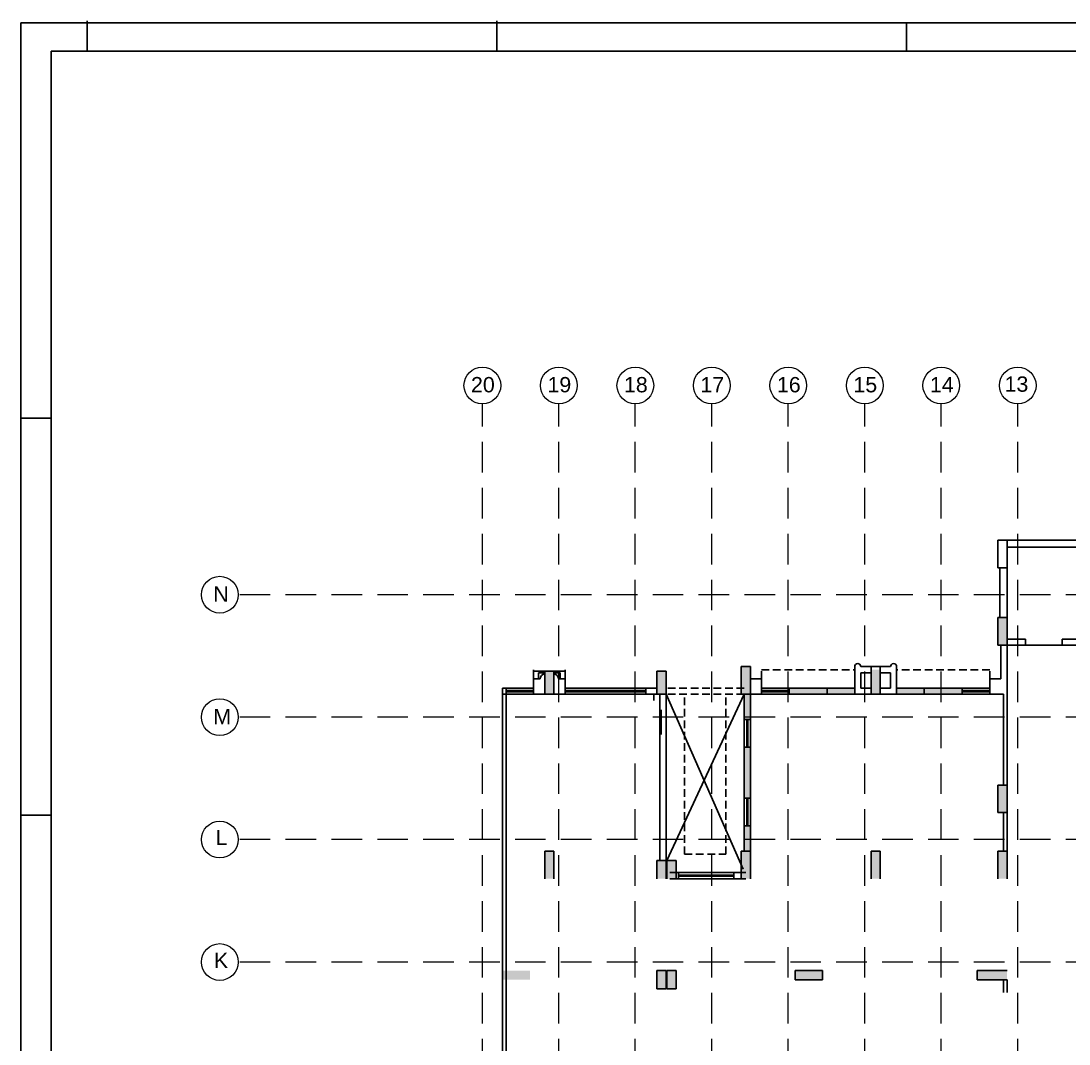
# Model space of a CAD drawing. Extents: x 11598203 to 12344885, y -3849975 to -3741011.
# Drawn here: x 12263897 to 12298156, y -3774431 to -3741011 of the extents above; entities that cross this region are included whole.
import ezdxf

# ---------------------------------------------------------------- set-up
doc = ezdxf.new("R2010")
doc.units = 0
doc.header["$MEASUREMENT"] = 0
doc.linetypes.add('Center', pattern=[8, 4, -2, 0, -2])
doc.linetypes.add('DASHED', pattern=[0.75, 0.5, -0.25])
doc.layers.get('0').update_dxf_attribs({"linetype": 'CONTINUOUS'})
doc.layers.add('HATCH', color=7, linetype='CONTINUOUS')
doc.layers.add('HS', color=7, linetype='CONTINUOUS')
doc.layers.add('HVAC_ODU', color=232, linetype='CONTINUOUS', lineweight=0)
doc.styles.get("Standard").update_dxf_attribs({"font": 'arial.ttf'})

# ---------------------------------------------------------------- blocks, each defined once
blk = doc.blocks.new('TERRACE1')
at = {"layer": 'HATCH', "ltscale": 500}
h = blk.add_hatch(color=32, dxfattribs=at)
h.dxf.hatch_style = 1
h.paths.add_polyline_path([(-31550, 51150), (-31250, 51150), (-31250, 50250), (-31550, 50250)])
h = blk.add_hatch(color=32, dxfattribs=at)
h.dxf.hatch_style = 1
h.paths.add_polyline_path([(-46360, 49400), (-46060, 49400), (-46060, 48650), (-46360, 48650)])
h = blk.add_hatch(color=32, dxfattribs=at)
h.dxf.hatch_style = 1
h.paths.add_polyline_path([(-42695, 49400), (-42395, 49400), (-42395, 48650), (-42695, 48650)])
h = blk.add_hatch(color=32, dxfattribs=at)
h.dxf.hatch_style = 1
edge = h.paths.add_edge_path()
edge.add_line((-19435, 49550), (-19435, 48650))
edge.add_line((-6930, 8930), (-5951.7, 8930))
edge.add_line((-41010, 14940), (-41010, 14190))
edge.add_line((-19135, 42620), (-19135, 43520))
edge.add_line((-40710, 5180), (-40710, 5930))
edge.add_line((-40685, 5930), (-40685, 5180))
h.paths.add_polyline_path([(-16860, 36020), (-15960, 36020), (-15960, 35720), (-16860, 35720)], flags=16)
h.paths.add_polyline_path([(-22220, 43220), (-21920, 43220), (-21920, 42620), (-22220, 42620)], flags=16)
h.paths.add_polyline_path([(-22220, 28890), (-21320, 28890), (-21320, 28590), (-22220, 28590)], flags=16)
h.paths.add_polyline_path([(-25450, 45080), (-24850, 45080), (-24850, 44780), (-25450, 44780)], flags=16)
h.paths.add_polyline_path([(-25450, 42920), (-24850, 42920), (-24850, 42620), (-25450, 42620)], flags=16)
h.paths.add_polyline_path([(-16860, 14490), (-15960, 14490), (-15960, 14190), (-16860, 14190)], flags=16)
h.paths.add_polyline_path([(-41010, 14940), (-40710, 14940), (-40710, 14190), (-41010, 14190)], flags=16)
h.paths.add_polyline_path([(-31250, 24920), (-32150, 24920), (-32150, 25220), (-31250, 25220)], flags=16)
h.paths.add_polyline_path([(-38180, 18020), (-37280, 18020), (-37280, 17720), (-38180, 17720)], flags=16)
h.paths.add_polyline_path([(-31550, 14790), (-31250, 14790), (-31250, 13890), (-31550, 13890)], flags=16)
h.paths.add_polyline_path([(-38180, 14490), (-37280, 14490), (-37280, 14190), (-38180, 14190)], flags=16)
h.paths.add_polyline_path([(-22220, 18020), (-21320, 18020), (-21320, 17720), (-22220, 17720)], flags=16)
h.paths.add_polyline_path([(-40685, 14940), (-40385, 14940), (-40385, 14190), (-40685, 14190)], flags=16)
h.paths.add_polyline_path([(-38180, 21620), (-37280, 21620), (-37280, 21320), (-38180, 21320)], flags=16)
h.paths.add_polyline_path([(-16860, 32490), (-15960, 32490), (-15960, 32190), (-16860, 32190)], flags=16)
h.paths.add_polyline_path([(-16860, 21620), (-15960, 21620), (-15960, 21320), (-16860, 21320)], flags=16)
h.paths.add_polyline_path([(-16860, 25220), (-15960, 25220), (-15960, 24920), (-16860, 24920)], flags=16)
h.paths.add_polyline_path([(-13360, 10890), (-12760, 10890), (-12760, 10590), (-13360, 10590)], flags=16)
h.paths.add_polyline_path([(-6930, 28890), (-6030, 28890), (-6030, 28590), (-6930, 28590)], flags=16)
h.paths.add_polyline_path([(-10830, 28890), (-9930, 28890), (-9930, 28590), (-10830, 28590)], flags=16)
h.paths.add_polyline_path([(-28250, 21920), (-27950, 21920), (-27950, 21020), (-28250, 21020)], flags=16)
h.paths.add_polyline_path([(-22220, 21620), (-21320, 21620), (-21320, 21320), (-22220, 21320)], flags=16)
h.paths.add_polyline_path([(-6930, 9230), (-5951.7, 9230), (-5951.7, 8930), (-6930, 8930)], flags=16)
h.paths.add_polyline_path([(-31550, 21920), (-31250, 21920), (-31250, 21020), (-31550, 21020)], flags=16)
h.paths.add_polyline_path([(-10230, 21920), (-9930, 21920), (-9930, 21020), (-10230, 21020)], flags=16)
h.paths.add_polyline_path([(-28250, 28890), (-27350, 28890), (-27350, 28590), (-28250, 28590)], flags=16)
h.paths.add_polyline_path([(-15132.5, 42920), (-14232.5, 42920), (-14232.5, 42620), (-15132.5, 42620)], flags=16)
h.paths.add_polyline_path([(-10830, 42920), (-9930, 42920), (-9930, 42620), (-10830, 42620)], flags=16)
h.paths.add_polyline_path([(-6930, 42920), (-6030, 42920), (-6030, 42620), (-6930, 42620)], flags=16)
h.paths.add_polyline_path([(-22220, 25220), (-21320, 25220), (-21320, 24920), (-22220, 24920)], flags=16)
h.paths.add_polyline_path([(-28250, 25220), (-27350, 25220), (-27350, 24920), (-28250, 24920)], flags=16)
h.paths.add_polyline_path([(-34680, 10890), (-34080, 10890), (-34080, 10590), (-34680, 10590)], flags=16)
h.paths.add_polyline_path([(-22220, 36020), (-21320, 36020), (-21320, 35720), (-22220, 35720)], flags=16)
h.paths.add_polyline_path([(-38180, 25220), (-37280, 25220), (-37280, 24920), (-38180, 24920)], flags=16)
h.paths.add_polyline_path([(-6930, 25220), (-6030, 25220), (-6030, 24920), (-6930, 24920)], flags=16)
h.paths.add_polyline_path([(-10830, 25220), (-9930, 25220), (-9930, 24920), (-10830, 24920)], flags=16)
h.paths.add_polyline_path([(-6930, 21920), (-6630, 21920), (-6630, 21020), (-6930, 21020)], flags=16)
h.paths.add_polyline_path([(-28250, 18320), (-27950, 18320), (-27950, 17420), (-28250, 17420)], flags=16)
h.paths.add_polyline_path([(-6930, 14790), (-6630, 14790), (-6630, 13890), (-6930, 13890)], flags=16)
h.paths.add_polyline_path([(-22220, 32490), (-21320, 32490), (-21320, 32190), (-22220, 32190)], flags=16)
h.paths.add_polyline_path([(-10230, 32790), (-9930, 32790), (-9930, 31890), (-10230, 31890)], flags=16)
h.paths.add_polyline_path([(-6930, 32790), (-6630, 32790), (-6630, 31890), (-6930, 31890)], flags=16)
h.paths.add_polyline_path([(-32150, 28890), (-31250, 28890), (-31250, 28590), (-32150, 28590)], flags=16)
h.paths.add_polyline_path([(-16860, 28890), (-15960, 28890), (-15960, 28588.5), (-16860, 28588.5)], flags=16)
h.paths.add_polyline_path([(-38180, 28890), (-37280, 28890), (-37280, 28590), (-38180, 28590)], flags=16)
h.paths.add_polyline_path([(-23224.1, 5930), (-22245.9, 5930), (-22245.9, 5630), (-23224.1, 5630)], flags=16)
h.paths.add_polyline_path([(-31550, 18320), (-31250, 18320), (-31250, 17420), (-31550, 17420)], flags=16)
h.paths.add_polyline_path([(-35695, 48650), (-35395, 48650), (-35395, 49450), (-35695, 49450)], flags=16)
h.paths.add_polyline_path([(-6930, 36320), (-6630, 36320), (-6630, 35420), (-6930, 35420)], flags=16)
h.paths.add_polyline_path([(-31550, 45680), (-31250, 45680), (-31250, 44780), (-31550, 44780)], flags=16)
h.paths.add_polyline_path([(-16860, 39620), (-15960, 39620), (-15960, 39320), (-16860, 39320)], flags=16)
h.paths.add_polyline_path([(-22220, 45680), (-21920, 45680), (-21920, 44780), (-22220, 44780)], flags=16)
h.paths.add_polyline_path([(-35695, 43520), (-35395, 43520), (-35395, 42620), (-35695, 42620)], flags=16)
h.paths.add_polyline_path([(-19435, 43520), (-19135, 43520), (-19135, 42620), (-19435, 42620)], flags=16)
h.paths.add_polyline_path([(-38180, 39620), (-37280, 39620), (-37280, 39320), (-38180, 39320)], flags=16)
h.paths.add_polyline_path([(-28250, 39620), (-27271.7, 39620), (-27271.7, 39320), (-28250, 39320)], flags=16)
h.paths.add_polyline_path([(-39940, 43520), (-39640, 43520), (-39640, 42620), (-39940, 42620)], flags=16)
h.paths.add_polyline_path([(-10230, 49550), (-9930, 49550), (-9930, 48650), (-10230, 48650)], flags=16)
h.paths.add_polyline_path([(-31550, 43520), (-31250, 43520), (-31250, 42620), (-31550, 42620)], flags=16)
h.paths.add_polyline_path([(-14832.5, 49550), (-14532.5, 49550), (-14532.5, 48650), (-14832.5, 48650)], flags=16)
h.paths.add_polyline_path([(-6930, 39620), (-6030, 39620), (-6030, 39320), (-6930, 39320)], flags=16)
h.paths.add_polyline_path([(-31550, 32790), (-31250, 32790), (-31250, 31890), (-31550, 31890)], flags=16)
h.paths.add_polyline_path([(-38180, 36020), (-37280, 36020), (-37280, 35720), (-38180, 35720)], flags=16)
h.paths.add_polyline_path([(-19435, 49550), (-19135, 49550), (-19135, 48650), (-19435, 48650)], flags=16)
h.paths.add_polyline_path([(-10830, 39620), (-9930, 39620), (-9930, 39320), (-10830, 39320)], flags=16)
h.paths.add_polyline_path([(-6930, 49550), (-6630, 49550), (-6630, 48650), (-6930, 48650)], flags=16)
h.paths.add_polyline_path([(-19624.1, 5930), (-18645.9, 5930), (-18645.9, 5630), (-19624.1, 5630)], flags=16)
h.paths.add_polyline_path([(-22220, 39620), (-21320, 39620), (-21320, 39320), (-22220, 39320)], flags=16)
h.paths.add_polyline_path([(-22220, 14490), (-21320, 14490), (-21320, 14190), (-22220, 14190)], flags=16)
h.paths.add_polyline_path([(-28250, 36320), (-27950, 36320), (-27950, 35420), (-28250, 35420)], flags=16)
h.paths.add_polyline_path([(-16860, 18020), (-15960, 18020), (-15960, 17720), (-16860, 17720)], flags=16)
h.paths.add_polyline_path([(-31550, 35420), (-31250, 35420), (-31250, 36317.6), (-31550, 36317.6)], flags=16)
h.paths.add_polyline_path([(-10230, 18320), (-9930, 18320), (-9930, 17420), (-10230, 17420)], flags=16)
h.paths.add_polyline_path([(-28250, 14790), (-27950, 14790), (-27950, 13890), (-28250, 13890)], flags=16)
h.paths.add_polyline_path([(-6930, 18320), (-6630, 18320), (-6630, 17420), (-6930, 17420)], flags=16)
h.paths.add_polyline_path([(-32228.3, 39620), (-31250, 39620), (-31250, 39320), (-32228.3, 39320)], flags=16)
h.paths.add_polyline_path([(-10230, 14790), (-9930, 14790), (-9930, 13890), (-10230, 13890)], flags=16)
h.paths.add_polyline_path([(-28250, 32790), (-27950, 32790), (-27950, 31890), (-28250, 31890)], flags=16)
h.paths.add_polyline_path([(-38180, 32490), (-37280, 32490), (-37280, 32190), (-38180, 32190)], flags=16)
h.paths.add_polyline_path([(-10230, 36320), (-9930, 36320), (-9930, 35420), (-10230, 35420)], flags=16)
h = blk.add_hatch(color=32, dxfattribs=at)
h.dxf.hatch_style = 1
h.paths.add_polyline_path([(-39940, 49550), (-39640, 49550), (-39640, 48650), (-39940, 48650)])
h = blk.add_hatch(color=32, dxfattribs=at)
h.dxf.hatch_style = 1
h.paths.add_polyline_path([(-46360, 43520), (-46060, 43520), (-46060, 42620), (-46360, 42620)])
h = blk.add_hatch(color=32, dxfattribs=at)
h.dxf.hatch_style = 1
h.paths.add_polyline_path([(-42695, 43220), (-42395, 43220), (-42395, 42620), (-42695, 42620)])
h = blk.add_hatch(color=32, dxfattribs=at)
h.dxf.hatch_style = 1
h.paths.add_polyline_path([(-42370, 43220), (-42070, 43220), (-42070, 42620), (-42370, 42620)])
h = blk.add_hatch(color=32, dxfattribs=at)
h.dxf.hatch_style = 1
h.paths.add_polyline_path([(-47740, 39620), (-46840, 39620), (-46840, 39320), (-47740, 39320)])
h = blk.add_hatch(color=32, dxfattribs=at)
h.dxf.hatch_style = 1
h.paths.add_polyline_path([(-42695, 39620), (-42395, 39620), (-42395, 39020), (-42695, 39020)])
h = blk.add_hatch(color=32, dxfattribs=at)
h.dxf.hatch_style = 1
h.paths.add_polyline_path([(-42370, 39620), (-42070, 39620), (-42070, 39020), (-42370, 39020)])
at = {"layer": 'HS', "lineweight": -3, "ltscale": 500}
h = blk.add_hatch(color=8, dxfattribs=at)
h.dxf.hatch_style = 1
h.paths.add_polyline_path([(-39640, 48650), (-39840, 48650), (-39840, 47817.5), (-39640, 47817.5)])
h.paths.add_polyline_path([(-39640, 46917.5), (-39840, 46917.5), (-39840, 46135), (-39840, 46085), (-39640, 46085)])
h.paths.add_polyline_path([(-39640, 46085), (-39840, 46085), (-39840, 45252.5), (-39640, 45252.5)])
h.paths.add_polyline_path([(-39640, 44352.5), (-39840, 44352.5), (-39840, 43830), (-39840, 43520), (-39640, 43520)])
h = blk.add_hatch(color=8, dxfattribs=at)
h.dxf.hatch_style = 1
h.paths.add_polyline_path([(-36230, 48850), (-37245, 48850), (-38375, 48850), (-38375, 48650), (-37775, 48650), (-36230, 48650)])
h.paths.add_polyline_path([(-32715, 48850), (-33845, 48850), (-34860, 48850), (-34860, 48650), (-32715, 48650)])
at = {"color": 8, "lineweight": 25, "ltscale": 500}
for p, q in [((-31550, 52780), (-31550, 53680)), ((-31550, 53680), (-31250, 53680)), ((-31250, 53680), (-31250, 52780)), ((-31250, 52780), (-31550, 52780)), ((-31550, 50250), (-31550, 51150)), ((-31550, 51150), (-31250, 51150)), ((-31250, 51150), (-31250, 50250)), ((-31250, 50250), (-31550, 50250)), ((-35695, 48650), (-35695, 49550)), ((-35695, 49550), (-35395, 49550)), ((-35395, 49550), (-35395, 48650)), ((-39275, 48650), (-37775, 48650)), ((-35395, 48650), (-35695, 48650)), ((-39640, 47817.5), (-39840, 47817.5)), ((-39640, 46085), (-39640, 47367.5)), ((-39640, 46917.5), (-39840, 46917.5)), ((-39640, 46917.5), (-39840, 46917.5)), ((-39640, 43520), (-39640, 46085)), ((-39640, 43520), (-39640, 46085)), ((-31550, 44780), (-31550, 45680)), ((-31550, 45680), (-31250, 45680)), ((-31250, 45680), (-31250, 44780)), ((-39640, 45252.5), (-39840, 45252.5)), ((-31250, 44780), (-31550, 44780)), ((-39640, 44352.5), (-39840, 44352.5)), ((-39640, 44352.5), (-39840, 44352.5)), ((-35695, 42620), (-35695, 43520)), ((-35695, 43520), (-35395, 43520)), ((-35395, 43520), (-35395, 42620)), ((-31550, 42620), (-31550, 43520)), ((-31550, 43520), (-31250, 43520)), ((-31250, 43520), (-31250, 42620)), ((-32228.3, 39320), (-32228.3, 39620)), ((-32228.3, 39620), (-31250, 39620)), ((-31250, 39320), (-32228.3, 39320))]:
    blk.add_line(p, q, dxfattribs=at)
at = {"color": 8, "lineweight": 25}
for p, q in [((-28550, 53680), (-31480, 53680)), ((-28850, 53450), (-31250, 53450)), ((-31250, 51150), (-31250, 53450)), ((-31480, 51150), (-31480, 52780)), ((-30650, 50450), (-31250, 50450)), ((-30650, 50450), (-30650, 50248)), ((-28850, 50450), (-29450, 50450)), ((-29450, 50450), (-29450, 50248)), ((-31450, 49150), (-31450, 50250)), ((-30650, 50250), (-31250, 50250)), ((-31250, 45680), (-31250, 50250)), ((-27820, 50248), (-31250, 50248)), ((-28850, 50250), (-30650, 50250)), ((-46725, 49150), (-46725, 49400)), ((-46725, 49400), (-46360, 49400)), ((-46560, 49150), (-46560, 49350)), ((-46560, 49350), (-46360, 49350)), ((-46360, 49400), (-46360, 48650)), ((-46060, 49400), (-46360, 49400)), ((-46060, 48650), (-46060, 49400)), ((-45695, 49400), (-46060, 49400)), ((-45860, 49350), (-46060, 49350)), ((-45860, 49150), (-45860, 49350)), ((-45695, 49150), (-45695, 49400)), ((-42695, 49400), (-42695, 48650)), ((-42395, 49400), (-42695, 49400)), ((-42395, 48650), (-42395, 49400)), ((-39940, 49550), (-39940, 48650)), ((-39640, 49550), (-39940, 49550)), ((-39640, 48650), (-39640, 49550)), ((-36230, 48850), (-36230, 49550)), ((-36030, 49550), (-35695, 49550)), ((-36030, 48850), (-36030, 49350)), ((-36030, 49350), (-35695, 49350)), ((-35395, 49550), (-35060, 49550)), ((-35060, 49350), (-35395, 49350)), ((-35060, 48850), (-35060, 49350)), ((-34860, 48650), (-34860, 49550)), ((-46725, 49150), (-46510, 49150)), ((-46725, 49150), (-46725, 48850)), ((-45695, 49150), (-45910, 49150)), ((-45695, 49150), (-45695, 48850)), ((-39275, 49150), (-39640, 49150)), ((-39275, 49150), (-39275, 48850)), ((-31815, 49150), (-31450, 49150)), ((-31815, 48850), (-31815, 49150)), ((-47740, 48850), (-46725, 48850)), ((-47740, 36020), (-47740, 48850)), ((-47740, 48650), (-46360, 48650)), ((-47625, 36020), (-47625, 48850)), ((-47625, 48850), (-47625, 48650)), ((-46725, 48850), (-47625, 48850)), ((-46725, 48770), (-47625, 48770)), ((-46725, 48730), (-47625, 48730)), ((-46725, 48650), (-47625, 48650)), ((-46725, 48850), (-46725, 48650)), ((-46360, 48650), (-46060, 48650)), ((-45695, 48650), (-46060, 48650)), ((-45695, 48850), (-45695, 48650)), ((-43060, 48850), (-45695, 48850)), ((-43060, 48650), (-45695, 48650)), ((-43062.4, 48650), (-42790.8, 48650)), ((-42790.8, 48650), (-42790.8, 48443.1)), ((-42695, 48650), (-42395, 48650)), ((-42595, 48650), (-42595, 43705)), ((-42395, 48650), (-39875, 42929.5)), ((-42395, 47035), (-42395, 48650)), ((-39840, 48650), (-42370, 43220)), ((-39940, 48650), (-39640, 48650)), ((-39840, 47035), (-39840, 48650)), ((-39640, 47035), (-39640, 48650)), ((-39275, 48650), (-39640, 48650)), ((-39275, 48650), (-39275, 48850)), ((-38375, 48850), (-39275, 48850)), ((-38375, 48770), (-39275, 48770)), ((-38375, 48730), (-39275, 48730)), ((-38375, 48650), (-39275, 48650)), ((-38375, 48850), (-37245, 48850)), ((-38375, 48650), (-38375, 48850)), ((-37130, 48650), (-38375, 48650)), ((-37130, 48850), (-37245, 48850)), ((-37130, 48650), (-37130, 48850)), ((-36230, 48850), (-37130, 48850)), ((-36230, 48650), (-37130, 48650)), ((-36230, 48650), (-36230, 48850)), ((-35695, 48650), (-36230, 48650)), ((-36030, 48850), (-35695, 48850)), ((-35060, 48850), (-35395, 48850)), ((-35395, 48650), (-34860, 48650)), ((-34860, 48650), (-34860, 48850)), ((-33960, 48850), (-34860, 48850)), ((-33960, 48650), (-34860, 48650)), ((-33960, 48850), (-33845, 48850)), ((-33960, 48650), (-33960, 48850)), ((-33960, 48650), (-32715, 48650)), ((-32715, 48850), (-33845, 48850)), ((-32715, 48650), (-32715, 48850)), ((-32715, 48850), (-31815, 48850)), ((-32715, 48770), (-31815, 48770)), ((-32715, 48730), (-31815, 48730)), ((-32715, 48650), (-31815, 48650)), ((-31815, 48650), (-31815, 48850)), ((-31815, 48650), (-31365, 48650)), ((-31365, 45680), (-31365, 48650)), ((-42595, 47335), (-42595, 48134)), ((-42550, 47335), (-42550, 48134)), ((-42395, 47035), (-42395, 46135)), ((-39840, 46135), (-39840, 47035)), ((-39640, 46135), (-39640, 47035)), ((-42395, 44720), (-42395, 46135)), ((-39840, 44730), (-39840, 46135)), ((-39640, 44730), (-39640, 46135)), ((-42395, 44720), (-42395, 43820)), ((-39840, 43830), (-39840, 44730)), ((-39640, 43830), (-39640, 44730)), ((-31365, 44780), (-31365, 43520)), ((-31250, 44780), (-31250, 43520)), ((-46360, 43520), (-46360, 42620)), ((-46060, 43520), (-46360, 43520)), ((-46060, 42620), (-46060, 43520)), ((-42595, 43220), (-42595, 43705)), ((-42395, 43220), (-42395, 43820)), ((-39940, 43520), (-39940, 42620)), ((-39640, 43520), (-39940, 43520)), ((-39840, 43520), (-39840, 43830)), ((-39640, 43520), (-39640, 43830)), ((-39640, 42620), (-39640, 43520)), ((-42695, 43220), (-42695, 42620)), ((-42395, 43220), (-42695, 43220)), ((-42395, 42620), (-42395, 43220)), ((-42370, 42620), (-42370, 43220)), ((-42370, 43220), (-42070, 43220)), ((-42070, 43220), (-42070, 42620)), ((-42269.1, 42820), (-41984.1, 42820)), ((-42269.1, 42620), (-41984.1, 42620)), ((-41984.1, 42620), (-41984.1, 42820)), ((-41984.1, 42820), (-40184.1, 42820)), ((-41984.1, 42740), (-40184.1, 42740)), ((-41984.1, 42700), (-40184.1, 42700)), ((-41984.1, 42620), (-40184.1, 42620)), ((-40184.1, 42820), (-39784.1, 42820)), ((-40184.1, 42620), (-40184.1, 42820)), ((-40184.1, 42620), (-39784.1, 42620)), ((-42695, 39620), (-42695, 39020)), ((-42395, 39620), (-42695, 39620)), ((-42395, 39020), (-42395, 39620)), ((-42370, 39020), (-42370, 39620)), ((-42370, 39620), (-42070, 39620)), ((-42070, 39620), (-42070, 39020)), ((-37280, 39620), (-38180, 39620)), ((-38180, 39620), (-38180, 39320)), ((-37480, 39620), (-37280, 39620)), ((-37280, 39320), (-37280, 39620)), ((-37280, 39620), (-37280, 39505)), ((-37280, 39320), (-37280, 39620)), ((-38180, 39320), (-37280, 39320)), ((-31365, 39320), (-31365, 38905)), ((-31250, 39320), (-31250, 39020)), ((-42695, 39020), (-42395, 39020)), ((-42070, 39020), (-42370, 39020)), ((-31250, 39020), (-31250, 38905))]:
    blk.add_line(p, q, dxfattribs=at)
at = {"color": 8, "linetype": 'DASHED', "lineweight": 25, "ltscale": 500}
for p, q in [((-46725, 49400), (-46725, 49450)), ((-45695, 49400), (-45695, 49450)), ((-39275, 49150), (-39275, 49450)), ((-39275, 49450), (-36230, 49450)), ((-31815, 49450), (-34860, 49450)), ((-31815, 49150), (-31815, 49450)), ((-39840, 48850), (-42395, 48850)), ((-39840, 48650), (-42395, 48650)), ((-41795, 43420), (-41795, 48650)), ((-40440, 43420), (-40440, 48650)), ((-41795, 43420), (-40440, 43420))]:
    blk.add_line(p, q, dxfattribs=at)
at = {"color": 8, "lineweight": 25, "ltscale": 2}
for p, q in [((-43060, 48770), (-45695, 48770)), ((-43060, 48730), (-45695, 48730)), ((-39760, 47817.5), (-39760, 46917.5)), ((-39720, 47817.5), (-39720, 46917.5)), ((-39760, 45252.5), (-39760, 44352.5)), ((-39720, 45252.5), (-39720, 44352.5))]:
    blk.add_line(p, q, dxfattribs=at)
at = {"ltscale": 500}
blk.add_lwpolyline([(-31550, 53680), (-31250, 53680), (-31250, 52780), (-31550, 52780)], close=True, dxfattribs=at)
at = {"lineweight": 25}
blk.add_lwpolyline([(-43060, 48850), (-42695, 48850), (-42695, 48650), (-43060, 48650)], close=True, dxfattribs=at)
at = {"color": 7, "lineweight": -3}
for centre, radius, start, end in [((-36130, 49550), 100, 0, 180), ((-34960, 49550), 100, 0, 180), ((-46360, 49150), 150, 90, 180), ((-46060, 49150), 150, 0, 90)]:
    blk.add_arc(centre, radius, start, end, dxfattribs=at)

msp = doc.modelspace()

# ---------------------------------------------------------------- linework, layer by layer
at = {"color": 8, "lineweight": 25}
for p, q in [((12266057.6, -3741011.4), (12266057.6, -3741995.3)), ((12279450, -3741011.4), (12279450, -3741995.3)), ((12263897.3, -3849974.7), (12263897.3, -3741077)), ((12263897.3, -3741077), (12344885, -3741077)), ((12292842.4, -3741077), (12292842.4, -3741995.3)), ((12264881.2, -3848990.8), (12264881.2, -3741995.3)), ((12264881.2, -3741995.3), (12343901.1, -3741995.3)), ((12263897.3, -3753982.5), (12264881.2, -3753982.5)), ((12263897.3, -3766953.7), (12264881.2, -3766953.7))]:
    msp.add_line(p, q, dxfattribs=at)
at = {"layer": 'HVAC_ODU', "linetype": 'DASHED', "ltscale": 2000}
for p, q in [((12278978.9, -3818762.3, -1103.3), (12278978.9, -3753517.9, -1103.3)), ((12281478.9, -3818762.3, -1103.3), (12281478.9, -3753517.9, -1103.3)), ((12283978.9, -3818762.3, -1103.3), (12283978.9, -3753517.9, -1103.3)), ((12286478.9, -3818762.3, -1103.3), (12286478.9, -3753517.9, -1103.3)), ((12288978.9, -3818762.3, -1103.3), (12288978.9, -3753517.9, -1103.3)), ((12291478.9, -3818762.3, -1103.3), (12291478.9, -3753517.9, -1103.3)), ((12293978.9, -3818762.3, -1103.3), (12293978.9, -3753517.9, -1103.3)), ((12296478.9, -3818762.3, -1103.3), (12296478.9, -3753517.9, -1103.3)), ((12333548.2, -3759752.8, -1103.3), (12270996.9, -3759752.8, -1103.3)), ((12333548.2, -3763752.8, -1103.3), (12270996.9, -3763752.8, -1103.3)), ((12333548.2, -3767752.8, -1103.3), (12270996.9, -3767752.8, -1103.3)), ((12333548.2, -3771752.8, -1103.3), (12270996.9, -3771752.8, -1103.3))]:
    msp.add_line(p, q, dxfattribs=at)
at = {"layer": 'HVAC_ODU', "ltscale": 500}
for centre in [(12278978.9, -3752917.9, -1103.3), (12281478.9, -3752917.9, -1103.3), (12283978.9, -3752917.9, -1103.3), (12286478.9, -3752917.9, -1103.3), (12288978.9, -3752917.9, -1103.3), (12291478.9, -3752917.9, -1103.3), (12293978.9, -3752917.9, -1103.3), (12296478.9, -3752917.9, -1103.3), (12270396.9, -3759752.8, -1103.3), (12270396.9, -3763752.8, -1103.3), (12270396.9, -3767752.8, -1103.3), (12270396.9, -3771752.8, -1103.3)]:
    msp.add_circle(centre, 600, dxfattribs=at)

# ---------------------------------------------------------------- block references
at = {"color": 3, "linetype": 'Center'}
msp.add_blockref('TERRACE1', (12327378.9, -3811652.8, -1103.3), dxfattribs=at)

# ---------------------------------------------------------------- texts
at = {"layer": 'HVAC_ODU', "ltscale": 500, "char_height": 500, "attachment_point": 1}
for s, insert in [('20', (12278607.5, -3752642.4)), ('19', (12281107.5, -3752642.4)), ('18', (12283607.5, -3752642.4)), ('17', (12286107.5, -3752642.4)), ('16', (12288607.5, -3752642.4)), ('15', (12291107.5, -3752642.4)), ('14', (12293607.5, -3752642.4)), ('13', (12296048.7, -3752622.9, -1103.3)), ('N', (12270183.7, -3759484.9)), ('M', (12270183.7, -3763484.9)), ('L', (12270254.1, -3767434.6)), ('K', (12270205.8, -3771450.7))]:
    msp.add_mtext_dynamic_manual_height_columns(s, width=1284.549, gutter_width=14.7, heights=[0], dxfattribs=dict(at, insert=insert))

doc.saveas('drawing.dxf')
